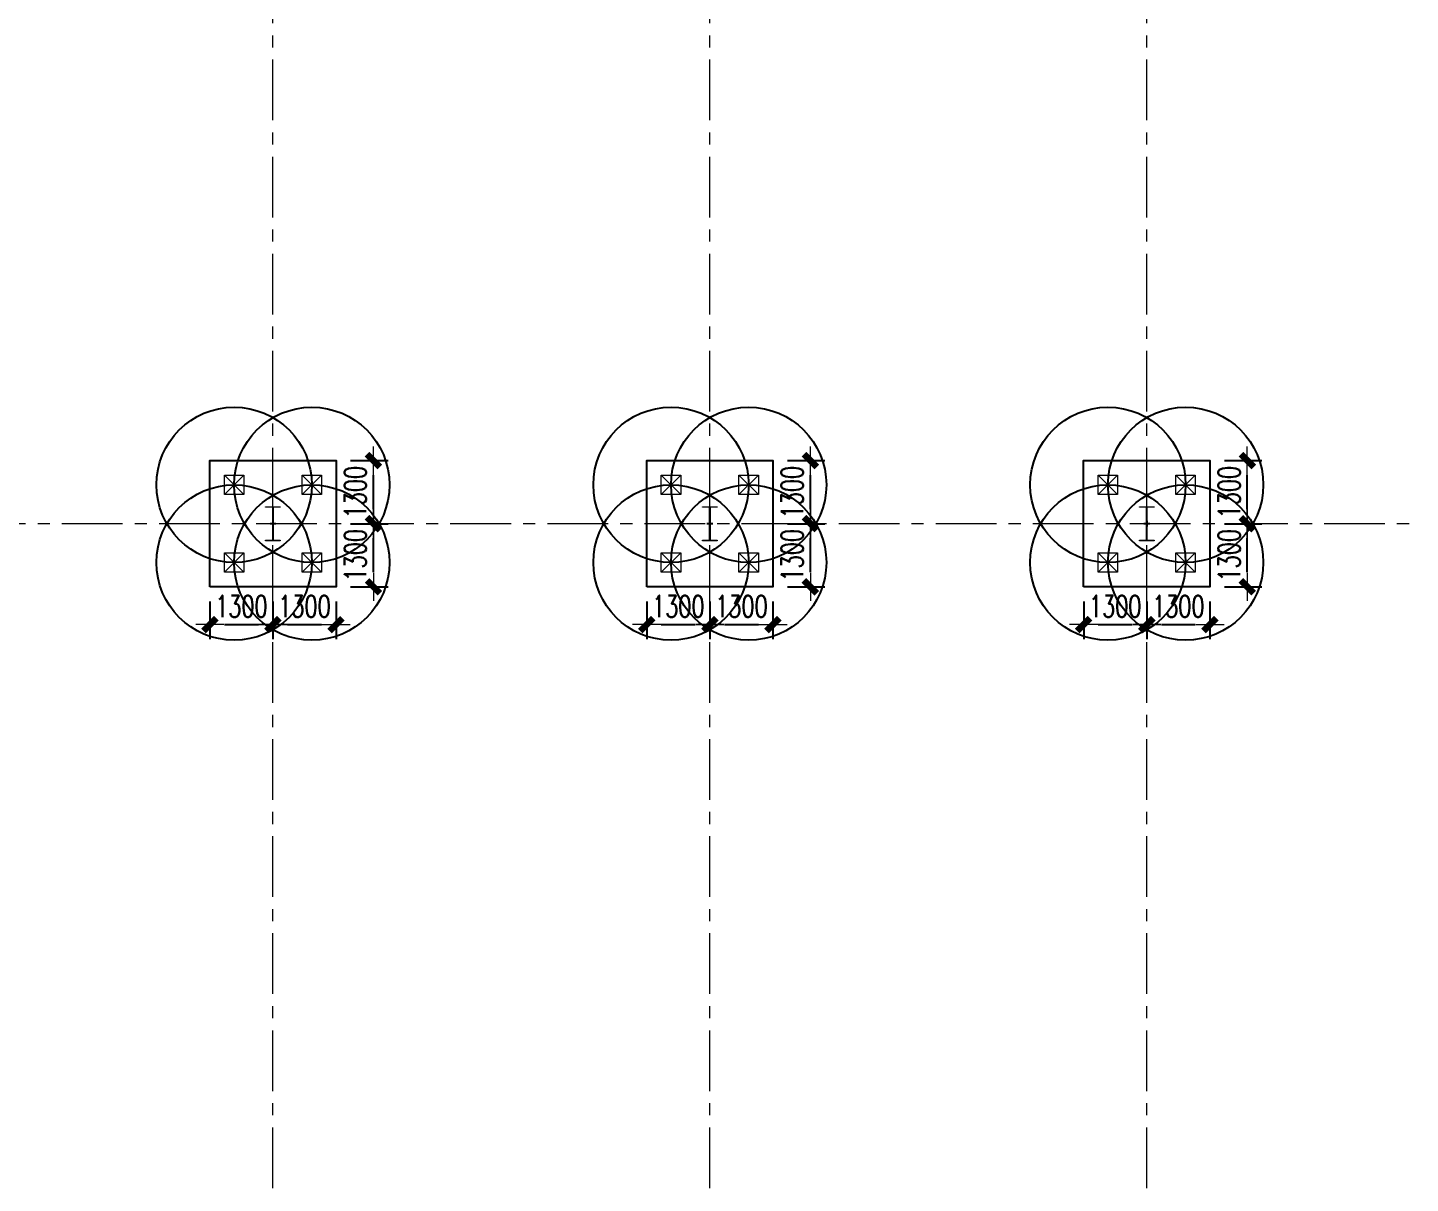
# Model space of a CAD drawing. Extents: x -1201378 to 2367219, y -619313 to 244905.
# Drawn here: x -124811 to -96329, y -44689 to -20878 of the extents above; entities that cross this region are included whole.
import ezdxf

# ---------------------------------------------------------------- set-up
doc = ezdxf.new("R2010")
doc.units = 0
doc.header["$LTSCALE"] = 1000
doc.linetypes.add('CENTER', pattern=[2, 1.25, -0.25, 0.25, -0.25])
doc.layers.get('0').update_dxf_attribs({"linetype": 'CONTINUOUS'})
doc.layers.get('Defpoints').update_dxf_attribs({"linetype": 'CONTINUOUS'})
for name, color, linetype, lineweight in [('S-axis', 111, 'CONTINUOUS', 0), ('S-col', 2, 'CONTINUOUS', 0), ('S-dim', 81, 'CONTINUOUS', 0), ('S-dote', 5, 'CENTER', 0), ('S-zhuang', 1, 'CONTINUOUS', 0)]:
    doc.layers.add(name, color=color, linetype=linetype, lineweight=lineweight)
doc.layers.add('S-DOTE1', color=140, linetype='CENTER')
doc.layers.add('S-HATCH1-W', color=252, linetype='CONTINUOUS')
doc.styles.add('SS1', font='tj-romans1.shx', dxfattribs={"width": 0.7, "bigfont": 'tj-hztxt1.shx'})
doc.dimstyles.new('S-150-ARCHI', dxfattribs={"dimscale": 150, "dimtxt": 3, "dimasz": 2, "dimexe": 2, "dimexo": 2, "dimgap": 1, "dimtad": 1, "dimdec": 0, "dimzin": 0, "dimdsep": 46, "dimtxsty": 'SS1', "dimblk1": 'TT', "dimblk2": 'TT', "dimsah": 1, "dimcen": 1, "dimclrd": 256, "dimclre": 256, "dimclrt": 256, "dimadec": 0, "dimazin": 0, "dimtfac": 1, "dimtdec": 0, "dimtix": 1, "dimtmove": 2, "dimatfit": 0, "dimldrblk": 'TT', "dimfxl": 2, "dimtolj": 1, "dimtzin": 0, "dimarcsym": 0})

# ---------------------------------------------------------------- blocks, each defined once
blk = doc.blocks.new('2#轴网')
at = {"layer": 'S-dote'}
for p, q in [((-119758.5, -270787), (-119758.5, -175298.2)), ((-110758.5, -270787), (-110758.5, -175298.2)), ((-101758.5, -270787), (-101758.5, -175298.2)), ((-74854.3, -231098.2), (-251154.3, -231098.2))]:
    blk.add_line(p, q, dxfattribs=at)
blk = doc.blocks.new('nt66')
at = {"layer": 'S-col'}
blk.add_lwpolyline([(-195790, 766820), (-195490, 766820), (-195490, 766808), (-195636, 766808), (-195636, 766132), (-195490, 766132), (-195490, 766120), (-195790, 766120), (-195790, 766132), (-195644, 766132), (-195644, 766808), (-195790, 766808)], close=True, dxfattribs=at)
blk = doc.blocks.new('33333')
for p in [(30786, -93400), (39786, -93400), (48786, -93400)]:
    blk.add_blockref('nt66', p)
blk = doc.blocks.new('S-ZHUANG-400')
at = {"layer": 'S-zhuang'}
for p, q in [((200, -200), (-200, 200)), ((-200, -200), (200, 200))]:
    blk.add_line(p, q, dxfattribs=at)
blk.add_lwpolyline([(-200, 200), (200, 200), (200, -200), (-200, -200)], close=True, dxfattribs=at)
blk = doc.blocks.new('CT4')
at = {"layer": 'Defpoints'}
for centre in [(-100831, -168442), (-99231, -168442), (-100831, -170042), (-99231, -170042)]:
    blk.add_circle(centre, 1600, dxfattribs=at)
at = {"layer": 'S-DOTE1', "ltscale": 0.25}
for p, q in [((-100031, -169182), (-100031, -169302)), ((-99971, -169242), (-100091, -169242))]:
    blk.add_line(p, q, dxfattribs=at)
at = {"layer": 'S-HATCH1-W'}
blk.add_lwpolyline([(-101331, -170542), (-101331, -167942), (-98731, -167942), (-98731, -170542)], close=True, dxfattribs=at)
at = {"layer": 'S-zhuang', "rotation": 90.00000000000001}
for p in [(-100831, -168442), (-99231, -168442), (-100831, -170042), (-99231, -170042)]:
    blk.add_blockref('S-ZHUANG-400', p, dxfattribs=at)
blk = doc.blocks.new('TT')
blk.add_line((-0.969, 0), (0.969, 0))
at = {"const_width": 0.45}
blk.add_lwpolyline([(-0.442, -0.442), (0.442, 0.442)], dxfattribs=at)
blk = doc.blocks.new('*D2265')
at = {"layer": 'Defpoints', "color": 0, "transparency": 16777216}
for p in [(-121058, -32398), (-119758, -32398), (-119758, -33177)]:
    blk.add_point(p, dxfattribs=at)
at = {"layer": 'S-dim', "lineweight": -2, "transparency": 16777216}
for p, q in [((-121058, -32698), (-121058, -33477)), ((-119758, -32698), (-119758, -33477)), ((-120758, -33177), (-120058, -33177))]:
    blk.add_line(p, q, dxfattribs=at)
at = {"layer": 'S-dim', "lineweight": -2, "transparency": 16777216, "xscale": 300, "yscale": 300, "zscale": 300, "rotation": 180}
blk.add_blockref('TT', (-121058, -33177), dxfattribs=at)
at = {"layer": 'S-dim', "lineweight": -2, "transparency": 16777216, "xscale": 300, "yscale": 300, "zscale": 300}
blk.add_blockref('TT', (-119758, -33177), dxfattribs=at)
at = {"layer": 'S-dim', "transparency": 16777216, "insert": (-120408, -32802), "char_height": 450, "attachment_point": 5, "style": 'SS1'}
blk.add_mtext('\\A1;1300', dxfattribs=at)
blk = doc.blocks.new('*D2266')
at = {"layer": 'Defpoints', "color": 0, "transparency": 16777216}
for p in [(-119758, -32398), (-118458, -32398), (-118458, -33177)]:
    blk.add_point(p, dxfattribs=at)
at = {"layer": 'S-dim', "lineweight": -2, "transparency": 16777216}
for p, q in [((-119758, -32698), (-119758, -33477)), ((-118458, -32698), (-118458, -33477)), ((-119458, -33177), (-118758, -33177))]:
    blk.add_line(p, q, dxfattribs=at)
at = {"layer": 'S-dim', "lineweight": -2, "transparency": 16777216, "xscale": 300, "yscale": 300, "zscale": 300, "rotation": 180}
blk.add_blockref('TT', (-119758, -33177), dxfattribs=at)
at = {"layer": 'S-dim', "lineweight": -2, "transparency": 16777216, "xscale": 300, "yscale": 300, "zscale": 300}
blk.add_blockref('TT', (-118458, -33177), dxfattribs=at)
at = {"layer": 'S-dim', "transparency": 16777216, "insert": (-119108, -32802), "char_height": 450, "attachment_point": 5, "style": 'SS1'}
blk.add_mtext('\\A1;1300', dxfattribs=at)
blk = doc.blocks.new('*D2267')
at = {"layer": 'Defpoints', "color": 0, "transparency": 16777216}
for p in [(-118458, -31098), (-117687, -31098), (-118458, -32398)]:
    blk.add_point(p, dxfattribs=at)
at = {"layer": 'S-dim', "lineweight": -2, "transparency": 16777216}
for p, q in [((-118158, -31098), (-117387, -31098)), ((-117687, -32098), (-117687, -31398)), ((-118158, -32398), (-117387, -32398))]:
    blk.add_line(p, q, dxfattribs=at)
at = {"layer": 'S-dim', "lineweight": -2, "transparency": 16777216, "xscale": 300, "yscale": 300, "zscale": 300}
for p, rotation in [((-117687, -31098), 90), ((-117687, -32398), 270)]:
    blk.add_blockref('TT', p, dxfattribs=dict(at, rotation=rotation))
at = {"layer": 'S-dim', "transparency": 16777216, "insert": (-118062, -31748), "char_height": 450, "attachment_point": 5, "rotation": 90, "style": 'SS1'}
blk.add_mtext('\\A1;1300', dxfattribs=at)
blk = doc.blocks.new('*D2268')
at = {"layer": 'Defpoints', "color": 0, "transparency": 16777216}
for p in [(-118458, -29798), (-117687, -29798), (-118458, -31098)]:
    blk.add_point(p, dxfattribs=at)
at = {"layer": 'S-dim', "lineweight": -2, "transparency": 16777216}
for p, q in [((-118158, -29798), (-117387, -29798)), ((-117687, -30798), (-117687, -30098)), ((-118158, -31098), (-117387, -31098))]:
    blk.add_line(p, q, dxfattribs=at)
at = {"layer": 'S-dim', "lineweight": -2, "transparency": 16777216, "xscale": 300, "yscale": 300, "zscale": 300}
for p, rotation in [((-117687, -29798), 90), ((-117687, -31098), 270)]:
    blk.add_blockref('TT', p, dxfattribs=dict(at, rotation=rotation))
at = {"layer": 'S-dim', "transparency": 16777216, "insert": (-118062, -30448), "char_height": 450, "attachment_point": 5, "rotation": 90, "style": 'SS1'}
blk.add_mtext('\\A1;1300', dxfattribs=at)
blk = doc.blocks.new('*D2249')
at = {"layer": 'Defpoints', "color": 0, "transparency": 16777216}
for p in [(-112058, -32398), (-110758, -32398), (-110758, -33177)]:
    blk.add_point(p, dxfattribs=at)
at = {"layer": 'S-dim', "lineweight": -2, "transparency": 16777216}
for p, q in [((-112058, -32698), (-112058, -33477)), ((-110758, -32698), (-110758, -33477)), ((-111758, -33177), (-111058, -33177))]:
    blk.add_line(p, q, dxfattribs=at)
at = {"layer": 'S-dim', "lineweight": -2, "transparency": 16777216, "xscale": 300, "yscale": 300, "zscale": 300, "rotation": 180}
blk.add_blockref('TT', (-112058, -33177), dxfattribs=at)
at = {"layer": 'S-dim', "lineweight": -2, "transparency": 16777216, "xscale": 300, "yscale": 300, "zscale": 300}
blk.add_blockref('TT', (-110758, -33177), dxfattribs=at)
at = {"layer": 'S-dim', "transparency": 16777216, "insert": (-111408, -32802), "char_height": 450, "attachment_point": 5, "style": 'SS1'}
blk.add_mtext('\\A1;1300', dxfattribs=at)
blk = doc.blocks.new('*D2250')
at = {"layer": 'Defpoints', "color": 0, "transparency": 16777216}
for p in [(-110758, -32398), (-109458, -32398), (-109458, -33177)]:
    blk.add_point(p, dxfattribs=at)
at = {"layer": 'S-dim', "lineweight": -2, "transparency": 16777216}
for p, q in [((-110758, -32698), (-110758, -33477)), ((-109458, -32698), (-109458, -33477)), ((-110458, -33177), (-109758, -33177))]:
    blk.add_line(p, q, dxfattribs=at)
at = {"layer": 'S-dim', "lineweight": -2, "transparency": 16777216, "xscale": 300, "yscale": 300, "zscale": 300, "rotation": 180}
blk.add_blockref('TT', (-110758, -33177), dxfattribs=at)
at = {"layer": 'S-dim', "lineweight": -2, "transparency": 16777216, "xscale": 300, "yscale": 300, "zscale": 300}
blk.add_blockref('TT', (-109458, -33177), dxfattribs=at)
at = {"layer": 'S-dim', "transparency": 16777216, "insert": (-110108, -32802), "char_height": 450, "attachment_point": 5, "style": 'SS1'}
blk.add_mtext('\\A1;1300', dxfattribs=at)
blk = doc.blocks.new('*D2251')
at = {"layer": 'Defpoints', "color": 0, "transparency": 16777216}
for p in [(-109458, -31098), (-108687, -31098), (-109458, -32398)]:
    blk.add_point(p, dxfattribs=at)
at = {"layer": 'S-dim', "lineweight": -2, "transparency": 16777216}
for p, q in [((-109158, -31098), (-108387, -31098)), ((-108687, -32098), (-108687, -31398)), ((-109158, -32398), (-108387, -32398))]:
    blk.add_line(p, q, dxfattribs=at)
at = {"layer": 'S-dim', "lineweight": -2, "transparency": 16777216, "xscale": 300, "yscale": 300, "zscale": 300}
for p, rotation in [((-108687, -31098), 90), ((-108687, -32398), 270)]:
    blk.add_blockref('TT', p, dxfattribs=dict(at, rotation=rotation))
at = {"layer": 'S-dim', "transparency": 16777216, "insert": (-109062, -31748), "char_height": 450, "attachment_point": 5, "rotation": 90, "style": 'SS1'}
blk.add_mtext('\\A1;1300', dxfattribs=at)
blk = doc.blocks.new('*D2252')
at = {"layer": 'Defpoints', "color": 0, "transparency": 16777216}
for p in [(-109458, -29798), (-108687, -29798), (-109458, -31098)]:
    blk.add_point(p, dxfattribs=at)
at = {"layer": 'S-dim', "lineweight": -2, "transparency": 16777216}
for p, q in [((-109158, -29798), (-108387, -29798)), ((-108687, -30798), (-108687, -30098)), ((-109158, -31098), (-108387, -31098))]:
    blk.add_line(p, q, dxfattribs=at)
at = {"layer": 'S-dim', "lineweight": -2, "transparency": 16777216, "xscale": 300, "yscale": 300, "zscale": 300}
for p, rotation in [((-108687, -29798), 90), ((-108687, -31098), 270)]:
    blk.add_blockref('TT', p, dxfattribs=dict(at, rotation=rotation))
at = {"layer": 'S-dim', "transparency": 16777216, "insert": (-109062, -30448), "char_height": 450, "attachment_point": 5, "rotation": 90, "style": 'SS1'}
blk.add_mtext('\\A1;1300', dxfattribs=at)
blk = doc.blocks.new('*D2257')
at = {"layer": 'Defpoints', "color": 0, "transparency": 16777216}
for p in [(-103058, -32398), (-101758, -32398), (-101758, -33177)]:
    blk.add_point(p, dxfattribs=at)
at = {"layer": 'S-dim', "lineweight": -2, "transparency": 16777216}
for p, q in [((-103058, -32698), (-103058, -33477)), ((-101758, -32698), (-101758, -33477)), ((-102758, -33177), (-102058, -33177))]:
    blk.add_line(p, q, dxfattribs=at)
at = {"layer": 'S-dim', "lineweight": -2, "transparency": 16777216, "xscale": 300, "yscale": 300, "zscale": 300, "rotation": 180}
blk.add_blockref('TT', (-103058, -33177), dxfattribs=at)
at = {"layer": 'S-dim', "lineweight": -2, "transparency": 16777216, "xscale": 300, "yscale": 300, "zscale": 300}
blk.add_blockref('TT', (-101758, -33177), dxfattribs=at)
at = {"layer": 'S-dim', "transparency": 16777216, "insert": (-102408, -32802), "char_height": 450, "attachment_point": 5, "style": 'SS1'}
blk.add_mtext('\\A1;1300', dxfattribs=at)
blk = doc.blocks.new('*D2258')
at = {"layer": 'Defpoints', "color": 0, "transparency": 16777216}
for p in [(-101758, -32398), (-100458, -32398), (-100458, -33177)]:
    blk.add_point(p, dxfattribs=at)
at = {"layer": 'S-dim', "lineweight": -2, "transparency": 16777216}
for p, q in [((-101758, -32698), (-101758, -33477)), ((-100458, -32698), (-100458, -33477)), ((-101458, -33177), (-100758, -33177))]:
    blk.add_line(p, q, dxfattribs=at)
at = {"layer": 'S-dim', "lineweight": -2, "transparency": 16777216, "xscale": 300, "yscale": 300, "zscale": 300, "rotation": 180}
blk.add_blockref('TT', (-101758, -33177), dxfattribs=at)
at = {"layer": 'S-dim', "lineweight": -2, "transparency": 16777216, "xscale": 300, "yscale": 300, "zscale": 300}
blk.add_blockref('TT', (-100458, -33177), dxfattribs=at)
at = {"layer": 'S-dim', "transparency": 16777216, "insert": (-101108, -32802), "char_height": 450, "attachment_point": 5, "style": 'SS1'}
blk.add_mtext('\\A1;1300', dxfattribs=at)
blk = doc.blocks.new('*D2259')
at = {"layer": 'Defpoints', "color": 0, "transparency": 16777216}
for p in [(-100458, -31098), (-99687, -31098), (-100458, -32398)]:
    blk.add_point(p, dxfattribs=at)
at = {"layer": 'S-dim', "lineweight": -2, "transparency": 16777216}
for p, q in [((-100158, -31098), (-99387, -31098)), ((-99687, -32098), (-99687, -31398)), ((-100158, -32398), (-99387, -32398))]:
    blk.add_line(p, q, dxfattribs=at)
at = {"layer": 'S-dim', "lineweight": -2, "transparency": 16777216, "xscale": 300, "yscale": 300, "zscale": 300}
for p, rotation in [((-99687, -31098), 90), ((-99687, -32398), 270)]:
    blk.add_blockref('TT', p, dxfattribs=dict(at, rotation=rotation))
at = {"layer": 'S-dim', "transparency": 16777216, "insert": (-100062, -31748), "char_height": 450, "attachment_point": 5, "rotation": 90, "style": 'SS1'}
blk.add_mtext('\\A1;1300', dxfattribs=at)
blk = doc.blocks.new('*D2260')
at = {"layer": 'Defpoints', "color": 0, "transparency": 16777216}
for p in [(-100458, -29798), (-99687, -29798), (-100458, -31098)]:
    blk.add_point(p, dxfattribs=at)
at = {"layer": 'S-dim', "lineweight": -2, "transparency": 16777216}
for p, q in [((-100158, -29798), (-99387, -29798)), ((-99687, -30798), (-99687, -30098)), ((-100158, -31098), (-99387, -31098))]:
    blk.add_line(p, q, dxfattribs=at)
at = {"layer": 'S-dim', "lineweight": -2, "transparency": 16777216, "xscale": 300, "yscale": 300, "zscale": 300}
for p, rotation in [((-99687, -29798), 90), ((-99687, -31098), 270)]:
    blk.add_blockref('TT', p, dxfattribs=dict(at, rotation=rotation))
at = {"layer": 'S-dim', "transparency": 16777216, "insert": (-100062, -30448), "char_height": 450, "attachment_point": 5, "rotation": 90, "style": 'SS1'}
blk.add_mtext('\\A1;1300', dxfattribs=at)

msp = doc.modelspace()

# ---------------------------------------------------------------- block references
at = {"layer": 'S-axis'}
msp.add_blockref('2#轴网', (0, 200000), dxfattribs=at)
at = {"layer": 'S-col'}
msp.add_blockref('33333', (45095.7, -704168.2), dxfattribs=at)
at = {"layer": 'S-zhuang'}
for p in [(-19727.3, 138143.8), (-10727.3, 138143.8), (-1727.3, 138143.8)]:
    msp.add_blockref('CT4', p, dxfattribs=at)

# ---------------------------------------------------------------- dimensions: what is measured, and where the dimension line sits
at = {"layer": 'S-dim'}
for base, p1, p2, picture, middle in [((-117686.9, -29798.2), (-118458.5, -31098.2), (-118458.5, -29798.2), '*D2268', (-118061.9, -30448.2)), ((-108686.9, -29798.2), (-109458.5, -31098.2), (-109458.5, -29798.2), '*D2252', (-109061.9, -30448.2)), ((-99686.9, -29798.2), (-100458.5, -31098.2), (-100458.5, -29798.2), '*D2260', (-100061.9, -30448.2)), ((-117686.9, -31098.2), (-118458.5, -32398.2), (-118458.5, -31098.2), '*D2267', (-118061.9, -31748.2)), ((-108686.9, -31098.2), (-109458.5, -32398.2), (-109458.5, -31098.2), '*D2251', (-109061.9, -31748.2)), ((-99686.9, -31098.2), (-100458.5, -32398.2), (-100458.5, -31098.2), '*D2259', (-100061.9, -31748.2))]:
    dim = msp.add_linear_dim(base=base, p1=p1, p2=p2, angle=90, dimstyle='S-150-ARCHI', dxfattribs=at)
    dim.commit()
    dim.dimension.update_dxf_attribs({"geometry": picture, "text_midpoint": middle})
for base, p1, p2, picture, middle in [((-119758.5, -33176.8), (-121058.5, -32398.2), (-119758.5, -32398.2), '*D2265', (-120408.5, -32801.8)), ((-118458.5, -33176.8), (-119758.5, -32398.2), (-118458.5, -32398.2), '*D2266', (-119108.5, -32801.8)), ((-110758.5, -33176.8), (-112058.5, -32398.2), (-110758.5, -32398.2), '*D2249', (-111408.5, -32801.8)), ((-109458.5, -33176.8), (-110758.5, -32398.2), (-109458.5, -32398.2), '*D2250', (-110108.5, -32801.8)), ((-101758.5, -33176.8), (-103058.5, -32398.2), (-101758.5, -32398.2), '*D2257', (-102408.5, -32801.8)), ((-100458.5, -33176.8), (-101758.5, -32398.2), (-100458.5, -32398.2), '*D2258', (-101108.5, -32801.8))]:
    dim = msp.add_linear_dim(base=base, p1=p1, p2=p2, dimstyle='S-150-ARCHI', dxfattribs=at)
    dim.commit()
    dim.dimension.update_dxf_attribs({"geometry": picture, "text_midpoint": middle})

doc.saveas('drawing.dxf')
